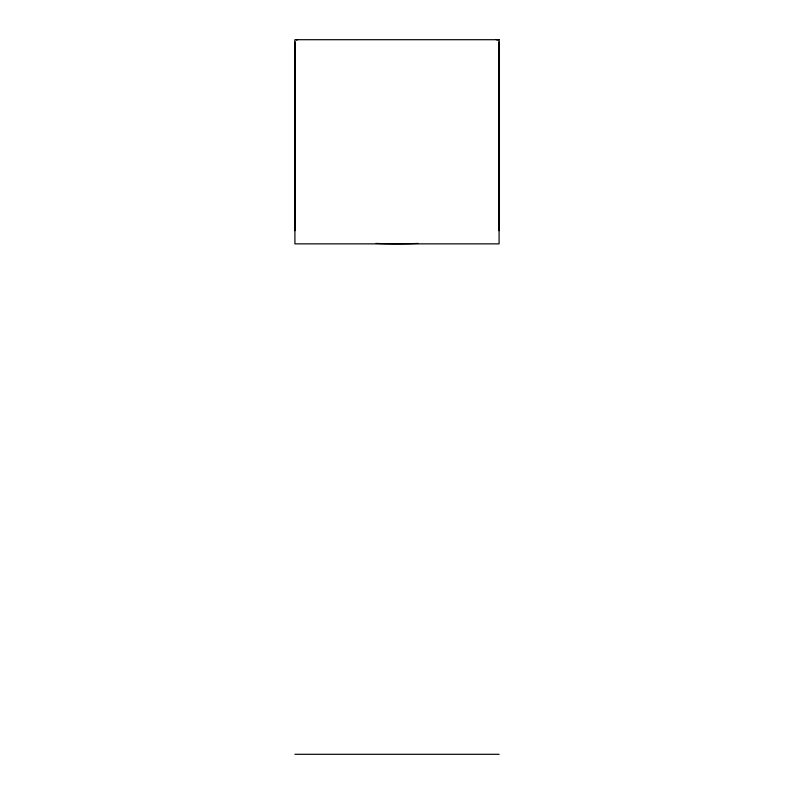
<?xml version="1.0" encoding="UTF-8"?>
<svg xmlns="http://www.w3.org/2000/svg" width="794" height="794" viewBox="0 0 794 794"><rect width="100%" height="100%" fill="white"/><g stroke="black" fill="none" stroke-linecap="round" stroke-linejoin="round"><path stroke-width="1.19" d="M499.059 230.707L499.089 42.39A2.551 2.551 0 0 0 499.059 42.042M294.911 754.3L499.089 754.3M294.941 230.707L294.911 42.39A2.551 2.551 0 0 1 294.941 42.042M417.823 243.421A488.915 488.915 0 0 1 376.177 243.421M496.21 39.7A3.017 3.017 0 0 1 497.649 40.057M296.351 40.057A3.017 3.017 0 0 1 297.79 39.7M499.089 39.7L294.911 39.7L294.911 243.867L499.089 243.867L499.089 39.7"/></g></svg>
